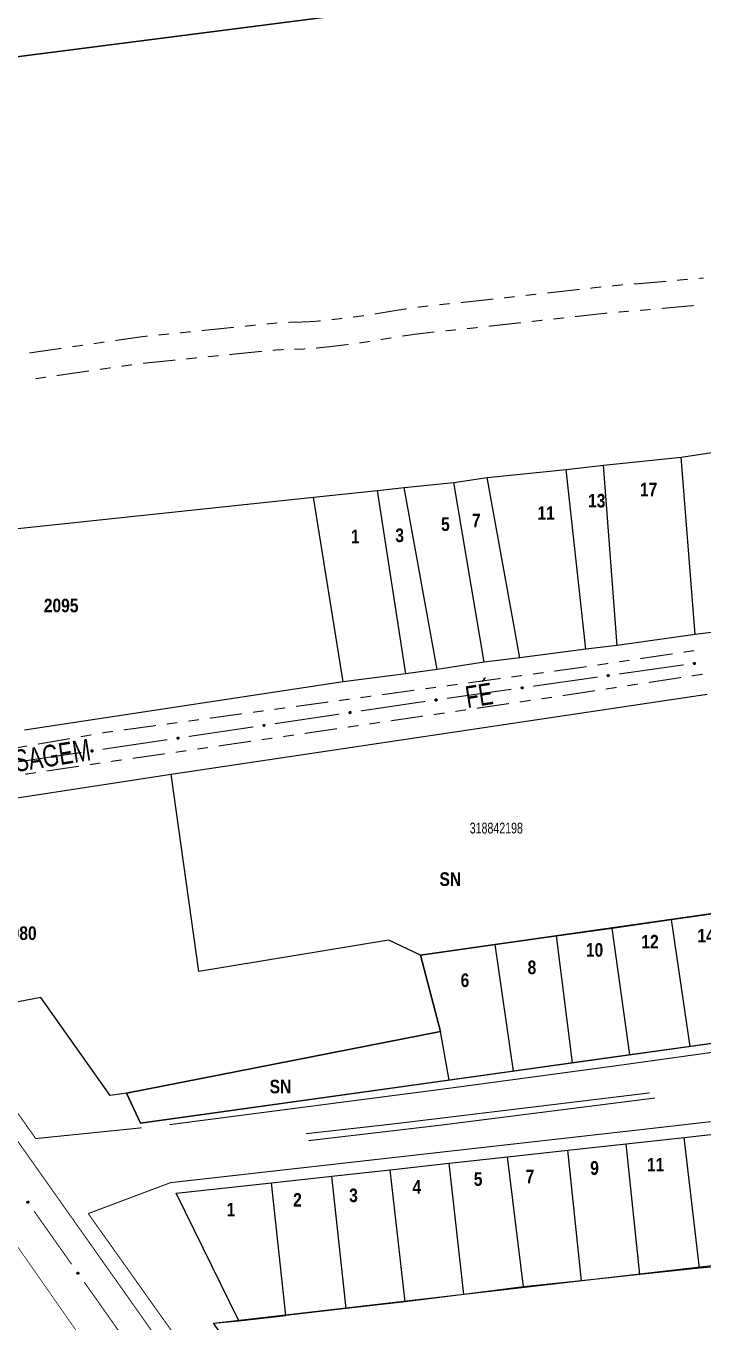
# Model space of a CAD drawing. Extents: x 204834 to 208707, y 4853033 to 4855981.
# Drawn here: x 205025.3 to 205149.9, y 4854662.8 to 4854901.4 of the extents above; entities that cross this region are included whole.
import ezdxf
from ezdxf.enums import TextEntityAlignment as Align

# ---------------------------------------------------------------- set-up
doc = ezdxf.new("R2010")
doc.units = 0
doc.header["$LTSCALE"] = 1.5
doc.header["$MEASUREMENT"] = 0
for name, pattern in [('PHANTOMX2', [5, 2.5, -0.5, 0.5, -0.5, 0.5, -0.5]), ('TRACO_11', [8, 3, -1, 3, -1]), ('TRACO_25', [8, 3, -1, 1, -1, 1, -1])]:
    doc.linetypes.add(name, pattern=pattern)
for name, color, linetype in [('CD-MALHA-LOTES', 40, 'CONTINUOUS'), ('CD_TXT_QUADRA', 7, 'CONTINUOUS'), ('LM-LIM-SETOR-FISCAL', 7, 'CONTINUOUS'), ('RU-QUADRAS', 6, 'CONTINUOUS'), ('SV-EIXO-ROD-ESTR', 7, 'CONTINUOUS'), ('SV-EIXO-RUA-N-PAV', 6, 'CONTINUOUS'), ('SV-FX-DOM-EST', 20, 'CONTINUOUS'), ('SV-ROD-ESTADUAIS', 20, 'CONTINUOUS'), ('SV-RUA-NAO-PAV-S-GUIA-C-GUIA', 7, 'PHANTOMX2'), ('SV-RUA-PAVIM-S-GUIA-C-GUIA', 7, 'CONTINUOUS'), ('SV-TXT-RUA-N-PAV-S-GUIA-C-GUIA', 7, 'CONTINUOUS'), ('Th_NmrPort', 7, 'CONTINUOUS')]:
    doc.layers.add(name, color=color, linetype=linetype)
doc.styles.add('ARIAL', font='ARIAL.TTF')
doc.styles.get("Standard").update_dxf_attribs({"font": 'swisscbo.ttf'})
doc.linetypes.add('Limite', pattern='A,20,-3,[130,ltypeshp.shx,S=6.35,R=0,X=0,Y=0],-3,20', length=46)

msp = doc.modelspace()

# ---------------------------------------------------------------- linework, layer by layer
at = {"layer": 'CD-MALHA-LOTES', "linetype": 'Continuous', "flags": 128}
for points in [[(205380.76, 4854871.18), (205380.06, 4854941.57), (204916.06, 4854881.89)], [(205145.87, 4854822.02), (205151.95, 4854822.93)], [(205124.73, 4854819.75), (205131.55, 4854820.55)], [(205131.55, 4854820.55), (205145.87, 4854822.02)], [(205134.11, 4854787.36), (205131.55, 4854820.55)], [(205148.43, 4854789.4), (205145.87, 4854822.02)], [(205104.04, 4854817.36), (205110.18, 4854818.27)], [(205110.18, 4854818.27), (205124.73, 4854819.75)], [(205116.2, 4854785.08), (205110.18, 4854818.27)], [(205128.31, 4854786.68), (205124.73, 4854819.75)], [(205078.19, 4854814.64), (205090.01, 4854815.89)], [(205090.01, 4854815.89), (205094.89, 4854816.45)], [(205095.18, 4854782.13), (205090.01, 4854815.89)], [(205094.89, 4854816.45), (205104.04, 4854817.36)], [(205100.97, 4854782.93), (205094.89, 4854816.45)], [(205109.61, 4854784.29), (205104.04, 4854817.36)], [(204969.87, 4854803.16), (205078.19, 4854814.64)], [(205083.7, 4854780.65), (205078.19, 4854814.64)], [(205148.43, 4854789.4), (205134.11, 4854787.36)], [(205154.91, 4854790.2), (205148.43, 4854789.4)], [(205128.31, 4854786.68), (205116.2, 4854785.08)], [(205134.11, 4854787.36), (205128.31, 4854786.68)], [(205109.61, 4854784.29), (205100.97, 4854782.93)], [(205116.2, 4854785.08), (205109.61, 4854784.29)], [(205095.18, 4854782.13), (205083.7, 4854780.65)], [(205100.97, 4854782.93), (205095.18, 4854782.13)], [(205083.7, 4854780.65), (205025.05, 4854771.79)], [(205052.03, 4854763.68), (205150.63, 4854778.39)], [(204995.64, 4854755), (205052.03, 4854763.68)], [(205057.13, 4854727.32), (205052.03, 4854763.68)], [(205133.2, 4854735.33), (205144.07, 4854736.92)], [(205144.07, 4854736.92), (205154.53, 4854738.42)], [(205147.52, 4854713.54), (205144.07, 4854736.92)], [(205122.9, 4854733.91), (205133.2, 4854735.33)], [(205136.43, 4854712.01), (205133.2, 4854735.33)], [(205092.1, 4854733.11), (205057.13, 4854727.32)], [(205097.89, 4854730.33), (205092.1, 4854733.11)], [(205097.89, 4854730.33), (205111.67, 4854732.3)], [(205111.67, 4854732.3), (205122.9, 4854733.91)], [(205115.03, 4854709.02), (205111.67, 4854732.3)], [(205125.89, 4854710.54), (205122.9, 4854733.91)], [(205101.59, 4854716.32), (205097.89, 4854730.33)], [(205028.06, 4854722.57), (205018.33, 4854720.72)], [(205040.8, 4854704.51), (205028.06, 4854722.57)], [(205043.81, 4854704.97), (205101.59, 4854716.32)], [(205103.19, 4854707.36), (205101.59, 4854716.32)], [(205158.26, 4854715.06), (205147.52, 4854713.54)], [(205147.52, 4854713.54), (205136.43, 4854712.01)], [(205125.89, 4854710.54), (205115.03, 4854709.02)], [(205136.43, 4854712.01), (205125.89, 4854710.54)], [(205115.03, 4854709.02), (205103.19, 4854707.36)], [(205103.19, 4854707.36), (205046.36, 4854699.41)], [(205043.81, 4854704.97), (205040.8, 4854704.51)], [(205046.36, 4854699.41), (205043.81, 4854704.97)], [(205135.77, 4854695.64), (205146.45, 4854696.81)], [(205146.45, 4854696.81), (205157.28, 4854698)], [(205149.27, 4854672.73), (205146.45, 4854696.81)], [(205113.94, 4854693.24), (205125.04, 4854694.46)], [(205125.04, 4854694.46), (205135.77, 4854695.64)], [(205127.54, 4854670.42), (205125.04, 4854694.46)], [(205138.29, 4854671.54), (205135.77, 4854695.64)], [(205092.31, 4854690.86), (205103.19, 4854692.05)], [(205103.19, 4854692.05), (205113.94, 4854693.24)], [(205105.89, 4854667.91), (205103.19, 4854692.05)], [(205116.87, 4854669.31), (205113.94, 4854693.24)], [(205070.47, 4854688.45), (205081.61, 4854689.68)], [(205081.61, 4854689.68), (205092.31, 4854690.86)], [(205084.25, 4854665.29), (205081.61, 4854689.68)], [(205095.08, 4854666.53), (205092.31, 4854690.86)], [(205052.93, 4854686.53), (205070.47, 4854688.45)], [(205064.46, 4854663.04), (205052.93, 4854686.53)], [(205073.1, 4854664.03), (205070.47, 4854688.45)], [(205149.27, 4854672.73), (205138.29, 4854671.54)], [(205152.79, 4854673.06), (205149.27, 4854672.73)], [(205127.54, 4854670.42), (205116.87, 4854669.31)], [(205138.29, 4854671.54), (205127.54, 4854670.42)], [(205105.89, 4854667.91), (205095.08, 4854666.53)], [(205116.87, 4854669.31), (205105.89, 4854667.91)], [(205084.25, 4854665.29), (205073.1, 4854664.03)], [(205095.08, 4854666.53), (205084.25, 4854665.29)], [(205059.8, 4854662.58), (205064.46, 4854663.04)], [(205064.46, 4854663.04), (205073.1, 4854664.03)]]:
    msp.add_lwpolyline(points, dxfattribs=at)
at = {"layer": 'LM-LIM-SETOR-FISCAL', "linetype": 'Limite', "ltscale": 0.1, "const_width": 0.13, "flags": 128}
msp.add_lwpolyline([(208132.13, 4853213.19), (208114.89, 4853209.76), (208079.6, 4853197.34), (208051.55, 4853180.72), (208025.58, 4853147.48), (208008.96, 4853121.51), (207990.27, 4853095.54), (207977.18, 4853074.27), (207977.18, 4853074.27), (207977.25, 4853074.22), (207977.18, 4853074.27), (207956.1, 4853085.93), (207945.82, 4853090.68), (207936.07, 4853099.64), (207925.79, 4853113.08), (207912.87, 4853122.04), (207901.27, 4853129.42), (207885.99, 4853134.43), (207866.22, 4853130.48), (207857.06, 4853117.3), (207855.74, 4853109.65), (207854.29, 4853104.12), (207849.81, 4853098.58), (207843.48, 4853094.63), (207832.35, 4853091.47), (207826.81, 4853088.04), (207822.46, 4853090.02), (207820.49, 4853094.5), (207817.85, 4853098.72), (207811.26, 4853102.27), (207805.07, 4853103.59), (207799.14, 4853104.38), (207790.7, 4853104.38), (207787.01, 4853100.03), (207786.62, 4853093.31), (207788.2, 4853087.12), (207790.57, 4853079.61), (207790.97, 4853071.24), (207790.84, 4853064.52), (207788.33, 4853057.66), (207782.8, 4853050.28), (207778.71, 4853047.25), (207773.44, 4853045.67), (207762.04, 4853043.3), (207754.13, 4853041.45), (207747.15, 4853035.92), (207736.87, 4853033.41), (207724.88, 4853033.81), (207719.34, 4853036.97), (207718.29, 4853046.46), (207718.15, 4853057.73), (207718.02, 4853064.06), (207716.7, 4853070.78), (207713.41, 4853075.39), (207708.27, 4853076.71), (207703.66, 4853075.26), (207699.7, 4853071.57), (207695.82, 4853066.3), (207691.07, 4853063.26), (207679.08, 4853063.26), (207668.54, 4853066.43), (207663.92, 4853071.17), (207660.23, 4853076.31), (207656.54, 4853081.71), (207653.12, 4853086.99), (207651.8, 4853094.76), (207650.35, 4853101.35), (207645.47, 4853108.07), (207638.75, 4853112.42), (207633.48, 4853114.13), (207625.51, 4853116.05), (207616.55, 4853118.55), (207607.72, 4853121.45), (207599.15, 4853123.03), (207589.26, 4853124.48), (207579.64, 4853122.9), (207567.98, 4853122.5), (207563.63, 4853123.29), (207559.41, 4853125.53), (207549.66, 4853131.07), (207540.31, 4853134.1), (207534.9, 4853135.16), (207526.34, 4853135.42), (207517.37, 4853134.63), (207509.86, 4853132.26), (207501.03, 4853132.12), (207496.16, 4853134.1), (207489.44, 4853138.19), (207485.09, 4853140.95), (207483.24, 4853145.3), (207433.38, 4853135.75), (207434.67, 4853127.72), (207426.82, 4853124.81), (207415.73, 4853122.98), (207396.77, 4853120.95), (207392.49, 4853119.11), (207387.47, 4853118.39), (207381.3, 4853117.24), (207376.56, 4853116.38), (207369.1, 4853115.23), (207357.97, 4853112.75), (207344.5, 4853111.15), (207333.42, 4853111.36), (207328.77, 4853111.37), (207320.7, 4853109.57), (207319.42, 4853105.86), (207317.92, 4853104.36), (207313.42, 4853103), (207306.84, 4853102), (207303.18, 4853099.75), (207300.74, 4853099.94), (207297.24, 4853101.27), (207294.36, 4853102.41), (207290.13, 4853102.41), (207285.91, 4853101.58), (207283.75, 4853100.66), (207281.89, 4853098.7), (207278.14, 4853097.67), (207267.11, 4853095.09), (207250.59, 4853091.4), (207242.24, 4853089.87), (207232.02, 4853089.01), (207225.74, 4853087.76), (207218.42, 4853086.81), (207208.78, 4853084.88), (207201.06, 4853083.36), (207192.55, 4853081.52), (207188.75, 4853080.47), (207183.81, 4853079.34), (207181.54, 4853078.81), (207178.97, 4853078.21), (207175.42, 4853077.24), (207161.51, 4853073.61), (207134.62, 4853067.5), (207121.18, 4853063.43), (207109.77, 4853060.98), (207083.02, 4853055.24), (207071.92, 4853053.66), (207063.04, 4853052.2), (207057.57, 4853051.22), (207048.59, 4853049.32), (207041.5, 4853047.9), (207028.02, 4853045.07), (207018.95, 4853043.22), (207009.04, 4853041.02), (207007.25, 4853052.87), (207006.42, 4853057.28), (207004.98, 4853065.92), (207003.06, 4853076.97), (207001.71, 4853082.51), (207000.15, 4853089.03), (206998.25, 4853095.75), (206995.98, 4853101.99), (206993.74, 4853107.81), (206987.39, 4853105.57), (206977.81, 4853100.47), (206967.6, 4853097.61), (206962.59, 4853093.58), (206958.92, 4853089.46), (206955.6, 4853082.5), (206950.01, 4853078.17), (206943.28, 4853074.5), (206936.66, 4853071.45), (206932.61, 4853069.6), (206929.01, 4853068.36), (206924.61, 4853067.87), (206920.58, 4853068.19), (206915.12, 4853068.72), (206902.95, 4853070.8), (206891.38, 4853067.85), (206880.4, 4853065.73), (206872.64, 4853064.04), (206858.24, 4853060.22), (206847.8, 4853057.54), (206840.17, 4853055.43), (206828.46, 4853052.32), (206822.53, 4853050.63), (206811.52, 4853047.66), (206803.01, 4853045.24), (206783.97, 4853039.27), (206779.35, 4853035.22), (206768.83, 4853039.64), (206726.11, 4853063.48), (206713.2, 4853068.45), (206676.44, 4853090.31), (206672.42, 4853095.9), (206668.43, 4853097.71), (206665.78, 4853098.35), (206614.27, 4853094.76), (206560.2, 4853092.06), (206527.07, 4853088.1), (206526.63, 4853090.28), (206436.89, 4853085.62), (206403.59, 4853083.9), (206378.69, 4853082.54), (206306.59, 4853077.18), (206281.43, 4853073.09), (206250.76, 4853068.13), (206249.32, 4853067.81), (206241.73, 4853106.06), (206174.74, 4853099.25), (206115.25, 4853096.39), (206097.24, 4853093.29), (206088.22, 4853093.5), (206047.56, 4853092.24), (205987.11, 4853086.63), (205973.22, 4853086.23), (205954.27, 4853084.91), (205875.14, 4853081.42), (205864.61, 4853080.53), (205796.33, 4853076.78), (205791.35, 4853076.88), (205760.46, 4853075.4), (205708.12, 4853073.2), (205697.96, 4853072.98), (205694.02, 4853072.84), (205648.48, 4853073.83), (205657.67, 4853139.89), (205663.09, 4853176.52), (205673.5, 4853240.08), (205679.81, 4853273), (205682.39, 4853291.1), (205686.45, 4853319.25), (205690.23, 4853344.16), (205693.06, 4853366.18), (205695.8, 4853385.06), (205698.77, 4853405.47), (205701.84, 4853427.15), (205703.38, 4853440.04), (205705.6, 4853461.25), (205707.13, 4853485.05), (205708.09, 4853504.93), (205707.25, 4853529.87), (205706.63, 4853547.82), (205704.33, 4853573.07), (205701.82, 4853593.22), (205697.65, 4853618.26), (205692.43, 4853645.81), (205685.96, 4853670.23), (205679.7, 4853691.73), (205670, 4853719.35), (205658.78, 4853745.51), (205610.54, 4853829.65), (205562.78, 4853902.04), (205476.94, 4854024.43), (205418.69, 4854109.18), (205356.81, 4854200.14), (205285.27, 4854304.56), (205232.63, 4854379.82), (205148.32, 4854500.33), (205059.6, 4854625.34), (204995.99, 4854716.47), (204934.98, 4854801.22), (204887.55, 4854871.19), (204871.08, 4854893.76), (204835.64, 4854946.28), (204834.25, 4854948.2), (204845.64, 4854959.83), (204876.75, 4854964.71), (204914.35, 4854970.84), (204996.87, 4854983.31), (205090.66, 4854997.71), (205105.98, 4854999.94), (205187.94, 4855012.05), (205245.94, 4855021.11), (205272.68, 4855025.85), (205289.82, 4855028.52), (205353.63, 4855038.1), (205379.87, 4855044.32), (205380.17, 4855053.59), (205399.55, 4855054.95), (205426.54, 4855056.03), (205437.99, 4855056.62), (205499.63, 4855060.67), (205539.31, 4855063.19), (205567.09, 4855064.98), (205582.41, 4855066.09), (205635.91, 4855070), (205692.95, 4855073.42), (205739.37, 4855076.32), (205755.85, 4855076.88), (205779.09, 4855078.91), (205796.39, 4855080.33), (205832.27, 4855082.2), (205855.36, 4855083.58), (205884.96, 4855084.97), (205904.85, 4855085.43), (205945.85, 4855088.06), (205975.45, 4855089.94), (205990.04, 4855090.61), (206010.45, 4855091.62), (206021.42, 4855091.93), (206022.38, 4855094.63), (206023.19, 4855099.07), (206023.73, 4855105.32), (206023.73, 4855114.57), (206023.61, 4855122.77), (206023.73, 4855128.91), (206023.31, 4855148.74), (206059.09, 4855155.08), (206090.43, 4855139.24), (206138.56, 4855111.07), (206178.75, 4855088.19), (206206.79, 4855072.52), (206222.46, 4855062.86), (206230.38, 4855057.64), (206237.19, 4855052.51), (206245.02, 4855046.96), (206277.61, 4855028.92), (206315.11, 4855009.06), (206322.43, 4855004.94), (206334.61, 4854998.15), (206344.05, 4854991.94), (206370.01, 4854978.16), (206377.13, 4854974.52), (206383.62, 4854970.88), (206391.86, 4854965.97), (206400.96, 4854960.99), (206409.67, 4854956.24), (206418.06, 4854951.81), (206428.03, 4854946.58), (206436.74, 4854941.99), (206446.39, 4854936.45), (206454.94, 4854931.86), (206463.33, 4854927.27), (206473.94, 4854921.41), (206483.44, 4854916.66), (206493.49, 4854911.28), (206502.2, 4854906.53), (206509.16, 4854902.73), (206517.55, 4854899.17), (206528.48, 4854896), (206549.69, 4854889.67), (206564.41, 4854883.97), (206567.2, 4854879.08), (206570.83, 4854883.26), (206576.05, 4854891.17), (206582.86, 4854902.57), (206588.24, 4854910.17), (206594.1, 4854919.67), (206601.38, 4854929.09), (206611.99, 4854937.95), (206625.76, 4854949.98), (206640.32, 4854965.18), (206646.34, 4854973.73), (206650.93, 4854980.7), (206656.31, 4854989.4), (206659.8, 4854993.84), (206666.37, 4855000.56), (206674.91, 4855008.32), (206682.51, 4855016.24), (206687.1, 4855021.3), (206689.8, 4855026.21), (206695.97, 4855035.87), (206702.46, 4855046.95), (206709.74, 4855060.01), (206715.44, 4855068.88), (206721.77, 4855075.21), (206727.79, 4855082.65), (206732.22, 4855088.66), (206736.5, 4855097.05), (206739.58, 4855106.79), (206740.85, 4855116.29), (206741.17, 4855125.63), (206741.64, 4855134.02), (206741.17, 4855142.09), (206742.12, 4855150.72), (206742.75, 4855160.06), (206742.43, 4855173.36), (206743.07, 4855183.81), (206745.76, 4855192.36), (206748.45, 4855197.74), (206758.11, 4855205.5), (206768.24, 4855208.82), (206775.2, 4855210.56), (206778.84, 4855212.3), (206783.44, 4855216.26), (206786.6, 4855221.64), (206789.29, 4855225.29), (206792.14, 4855229.4), (206795.63, 4855232.73), (206801.01, 4855234.47), (206808.45, 4855236.21), (206816.52, 4855237.63), (206822.22, 4855240.17), (206827.6, 4855242.54), (206831.4, 4855244.28), (206836.63, 4855244.44), (206839.95, 4855243.97), (206842.19, 4855243.65), (206845.62, 4855240.46), (206849.62, 4855235.99), (206854.58, 4855232.12), (206859.64, 4855229.78), (206864.76, 4855227.39), (206870.2, 4855225.04), (206874.73, 4855222.3), (206878.92, 4855219.29), (206882.98, 4855215.83), (206887.98, 4855212.7), (206893.95, 4855209.85), (206900.29, 4855207.85), (206907.15, 4855206.19), (206913.73, 4855205.04), (206920.81, 4855203.6), (206927.56, 4855201.94), (206933.6, 4855200.48), (206939.89, 4855199.17), (206945.67, 4855197.5), (206951.88, 4855196.77), (206955.65, 4855197.17), (206957.31, 4855197.34), (206961.86, 4855199.66), (206966.53, 4855198.43), (206972.05, 4855197.76), (206977.41, 4855196.39), (206983.23, 4855195.87), (206988.52, 4855195.58), (206994.38, 4855194.99), (206999.44, 4855194.4), (207005.61, 4855193.62), (207012.36, 4855193.6), (207017.57, 4855195.37), (207023.03, 4855199.41), (207027.73, 4855202.05), (207032.27, 4855204.91), (207036.83, 4855207.98), (207041.71, 4855210.66), (207047.65, 4855212.46), (207053.63, 4855214.05), (207060.03, 4855216.42), (207065.62, 4855219.18), (207071.3, 4855222.28), (207076, 4855226.44), (207079.82, 4855231.03), (207081.1, 4855236.76), (207082.6, 4855241.31), (207088.02, 4855243.94), (207090.58, 4855249.59), (207089.81, 4855256.18), (207088.3, 4855261.39), (207091.68, 4855264.78), (207096.44, 4855266.15), (207101.11, 4855269.63), (207105.02, 4855274.18), (207109.74, 4855275.56), (207115.56, 4855275.11), (207120.83, 4855274.22), (207125.84, 4855273.37), (207131.74, 4855271.63), (207137.13, 4855270.1), (207140.28, 4855270.08), (207149.52, 4855272.92), (207159.75, 4855279.15), (207168.21, 4855287.16), (207178.44, 4855293.84), (207190.46, 4855299.18), (207198.91, 4855306.29), (207210.48, 4855312.52), (207226.05, 4855320.31), (207238.96, 4855331.88), (207248.75, 4855350.57), (207250.97, 4855379.94), (207256.76, 4855404.86), (207263.43, 4855423.99), (207271.89, 4855446.69), (207282.57, 4855472.94), (207294.81, 4855494.97), (207326.84, 4855524.34), (207365.56, 4855558.16), (207387.07, 4855586.87), (207407.16, 4855615.16), (207422.96, 4855638.92), (207434.53, 4855666.07), (207438.09, 4855689.65), (207436.31, 4855734.15), (207437.65, 4855776.65), (207435.87, 4855804.68), (207437.2, 4855838.5), (207442.99, 4855862.09), (207450.11, 4855888.79), (207460.34, 4855908.81), (207484.89, 4855935.84), (207514.89, 4855951.47), (207555.87, 4855955.7), (207618.39, 4855944.29), (207657.68, 4855935.84), (207679.23, 4855930.77), (207701.08, 4855927.5), (207727.34, 4855933.29), (207757.59, 4855943.08), (207797.2, 4855948.42), (207840.36, 4855943.52), (207880.86, 4855931.06), (207908.47, 4855922.08), (207928.08, 4855916.75), (207978.98, 4855907.33), (207988.92, 4855905.77), (208022.36, 4855902.14), (208058.85, 4855901.25), (208090, 4855903.03), (208114.96, 4855908.68), (208130.68, 4855913.81), (208161.85, 4855928.41), (208188.89, 4855948.62), (208218.29, 4855981.06), (208246.45, 4855971.34), (208278.32, 4855947.49), (208315.9, 4855902.87), (208367.57, 4855812.45), (208407.49, 4855740.82), (208443.9, 4855682.11), (208501.44, 4855564.09), (208520.23, 4855513.59), (208554.28, 4855420.83), (208582.46, 4855346.85), (208608.3, 4855254.08), (208634.13, 4855164.83), (208662.31, 4855069.71), (208689.32, 4854981.64), (208696.37, 4854928.8), (208702.51, 4854871.1), (208702.64, 4854844.17), (208698.6, 4854815.34), (208685.17, 4854772.09), (208669.12, 4854736.78), (208666.53, 4854731.08), (208618.81, 4854675.16), (208569.26, 4854639.06), (208558.41, 4854631.16), (208530.44, 4854622.7), (208494.29, 4854611.78), (208442.09, 4854593.13), (208386.91, 4854561.82), (208367.53, 4854543.92), (208320.55, 4854507.76), (208301.91, 4854481.66), (208287, 4854448.85), (208272.08, 4854390.69), (208264.63, 4854342.97), (208264.41, 4854341.07), (208259.41, 4854296.74), (208259.41, 4854241.19), (208259.41, 4854191.98), (208256.43, 4854122.63), (208248.97, 4854065.96), (208232.56, 4854015.63), (208216.16, 4853966.42), (208198.26, 4853911.24), (208184.84, 4853872.46), (208177.39, 4853828.47), (208173.66, 4853792.31), (208166.95, 4853749.8), (208162.4, 4853719.3), (208164.42, 4853685.56), (208172.06, 4853630.34), (208197.55, 4853545.38), (208223.89, 4853510.55), (208245.13, 4853460.42), (208259.57, 4853406.68), (208260.42, 4853403.5), (208260.52, 4853398.64), (208261.27, 4853362.72), (208252.77, 4853293.05), (208222.19, 4853252.27), (208166.97, 4853226.79)], close=True, dxfattribs=at)
at = {"layer": 'RU-QUADRAS', "linetype": 'Continuous'}
for points in [[(204916.06, 4854881.89), (205380.06, 4854941.57)], [(205154.91, 4854790.2), (205148.43, 4854789.4), (205134.11, 4854787.36), (205128.31, 4854786.68), (205116.2, 4854785.08), (205109.61, 4854784.29), (205100.97, 4854782.93), (205095.18, 4854782.13), (205083.7, 4854780.65), (205025.05, 4854771.79)], [(204995.64, 4854755), (205052.03, 4854763.68), (205150.63, 4854778.39)], [(205154.53, 4854738.42), (205144.07, 4854736.92), (205133.2, 4854735.33), (205122.9, 4854733.91), (205111.67, 4854732.3), (205097.89, 4854730.33), (205101.59, 4854716.32), (205043.81, 4854704.97), (205040.8, 4854704.51), (205028.06, 4854722.57), (205018.33, 4854720.72)], [(205152.79, 4854673.06), (205149.27, 4854672.73), (205138.29, 4854671.54), (205127.54, 4854670.42), (205116.87, 4854669.31), (205105.89, 4854667.91), (205095.08, 4854666.53), (205084.25, 4854665.29), (205073.1, 4854664.03), (205064.46, 4854663.04), (205052.93, 4854686.53), (205052.93, 4854686.53), (205070.47, 4854688.45), (205081.61, 4854689.68), (205092.31, 4854690.86), (205103.19, 4854692.05), (205113.94, 4854693.24), (205125.04, 4854694.46), (205135.77, 4854695.64), (205146.45, 4854696.81), (205157.28, 4854698)]]:
    msp.add_lwpolyline(points, dxfattribs=at)
msp.add_lwpolyline([(205346.53, 4854246.15), (205280.22, 4854363.61, 0.007344), (205177.7, 4854509.57), (205175.67, 4854533.79), (205408.99, 4854550.53), (205400.61, 4854652.83), (205094.55, 4854628.75), (205081.29, 4854649.58), (205069.84, 4854648.26), (205059.8, 4854662.58), (205322.79, 4854693.02), (205386.4, 4854699.58), (205386.47, 4854696.6), (205391.55, 4854697.28), (205391.22, 4854776.14), (205796.08, 4854803.23), (206032.08, 4854817.08)], format="xyb", dxfattribs=at)
msp.add_lwpolyline([(205097.89, 4854730.33), (205101.59, 4854716.32), (205043.81, 4854704.97), (205046.36, 4854699.41), (205385, 4854746.77), (205383.85, 4854770.74), (205306.18, 4854760.03), (205297.87, 4854799.81), (205270.6, 4854795.87), (205277.89, 4854756.02), (205097.89, 4854730.33)], close=True, dxfattribs=at)
at = {"layer": 'SV-EIXO-ROD-ESTR'}
for points in [[(205025.63, 4854684.69), (205025.58, 4854684.7), (205025.54, 4854684.72), (205025.51, 4854684.74), (205025.49, 4854684.77), (205025.47, 4854684.8), (205025.46, 4854684.83), (205025.46, 4854684.87), (205025.46, 4854684.92), (205025.48, 4854684.96), (205025.5, 4854684.99), (205025.53, 4854685.02), (205025.56, 4854685.03), (205025.6, 4854685.04), (205025.64, 4854685.05), (205025.69, 4854685.04), (205025.73, 4854685.02), (205025.76, 4854685), (205025.78, 4854684.97), (205025.8, 4854684.94), (205025.81, 4854684.91), (205025.81, 4854684.86), (205025.8, 4854684.82), (205025.79, 4854684.78), (205025.76, 4854684.75), (205025.74, 4854684.73), (205025.71, 4854684.71), (205025.67, 4854684.7), (205025.63, 4854684.69)], [(205034.86, 4854671.62), (205034.81, 4854671.63), (205034.77, 4854671.65), (205034.74, 4854671.67), (205034.72, 4854671.7), (205034.7, 4854671.73), (205034.69, 4854671.76), (205034.69, 4854671.81), (205034.69, 4854671.85), (205034.71, 4854671.89), (205034.73, 4854671.92), (205034.76, 4854671.95), (205034.79, 4854671.96), (205034.83, 4854671.97), (205034.87, 4854671.98), (205034.92, 4854671.97), (205034.96, 4854671.95), (205034.99, 4854671.93), (205035.01, 4854671.9), (205035.03, 4854671.87), (205035.04, 4854671.84), (205035.04, 4854671.8), (205035.03, 4854671.75), (205035.02, 4854671.71), (205034.99, 4854671.68), (205034.97, 4854671.66), (205034.94, 4854671.64), (205034.9, 4854671.63), (205034.86, 4854671.62)]]:
    msp.add_lwpolyline(points, close=True, dxfattribs=at)
for points in [[(205025.67, 4854684.7), (205025.46, 4854684.92)], [(205025.65, 4854684.7), (205025.46, 4854684.9)], [(205025.63, 4854684.69), (205025.46, 4854684.87)], [(205025.6, 4854684.7), (205025.46, 4854684.85)], [(205025.58, 4854684.7), (205025.46, 4854684.83)], [(205025.56, 4854684.71), (205025.47, 4854684.81)], [(205025.54, 4854684.72), (205025.47, 4854684.8)], [(205025.71, 4854684.71), (205025.48, 4854684.96)], [(205025.69, 4854684.71), (205025.48, 4854684.94)], [(205025.74, 4854684.73), (205025.5, 4854684.99)], [(205025.72, 4854684.72), (205025.5, 4854684.97)], [(205025.75, 4854684.74), (205025.52, 4854685)], [(205025.76, 4854684.75), (205025.53, 4854685.02)], [(205025.77, 4854684.77), (205025.55, 4854685.02)], [(205025.79, 4854684.78), (205025.56, 4854685.03)], [(205025.79, 4854684.8), (205025.58, 4854685.04)], [(205025.8, 4854684.82), (205025.6, 4854685.04)], [(205025.8, 4854684.84), (205025.62, 4854685.04)], [(205025.81, 4854684.86), (205025.64, 4854685.05)], [(205025.8, 4854684.89), (205025.67, 4854685.04)], [(205025.81, 4854684.91), (205025.69, 4854685.04)], [(205025.8, 4854684.93), (205025.71, 4854685.03)], [(205025.8, 4854684.94), (205025.73, 4854685.02)], [(205034.94, 4854671.64), (205034.71, 4854671.89)], [(205034.97, 4854671.66), (205034.73, 4854671.92)], [(205034.95, 4854671.65), (205034.73, 4854671.9)], [(205034.98, 4854671.67), (205034.75, 4854671.94)], [(205034.99, 4854671.68), (205034.76, 4854671.95)], [(205035, 4854671.7), (205034.78, 4854671.95)], [(205035.02, 4854671.71), (205034.79, 4854671.96)], [(205035.02, 4854671.73), (205034.81, 4854671.97)], [(205035.03, 4854671.75), (205034.83, 4854671.97)], [(205035.03, 4854671.77), (205034.85, 4854671.97)], [(205035.04, 4854671.8), (205034.87, 4854671.98)], [(205035.03, 4854671.82), (205034.9, 4854671.97)], [(205035.04, 4854671.84), (205034.92, 4854671.97)], [(205035.03, 4854671.86), (205034.94, 4854671.96)], [(205035.03, 4854671.87), (205034.96, 4854671.95)], [(205034.9, 4854671.63), (205034.69, 4854671.85)], [(205034.88, 4854671.63), (205034.69, 4854671.83)], [(205034.86, 4854671.62), (205034.69, 4854671.81)], [(205034.83, 4854671.63), (205034.69, 4854671.78)], [(205034.81, 4854671.63), (205034.69, 4854671.76)], [(205034.79, 4854671.64), (205034.7, 4854671.74)], [(205034.77, 4854671.65), (205034.7, 4854671.73)], [(205034.92, 4854671.64), (205034.71, 4854671.87)]]:
    msp.add_lwpolyline(points, dxfattribs=at)
at = {"layer": 'SV-EIXO-ROD-ESTR', "const_width": 0.18}
for points in [[(205033.71, 4854673.44), (205026.79, 4854683.24)], [(205042.94, 4854660.37), (205036.02, 4854670.17)]]:
    msp.add_lwpolyline(points, dxfattribs=at)
at = {"layer": 'SV-EIXO-RUA-N-PAV'}
for points in [[(205148.14, 4854784.15), (205148.17, 4854784.19), (205148.2, 4854784.22), (205148.24, 4854784.24), (205148.27, 4854784.24), (205148.31, 4854784.25), (205148.34, 4854784.24), (205148.38, 4854784.22), (205148.42, 4854784.2), (205148.45, 4854784.16), (205148.46, 4854784.13), (205148.47, 4854784.09), (205148.47, 4854784.06), (205148.47, 4854784.02), (205148.45, 4854783.98), (205148.42, 4854783.94), (205148.39, 4854783.92), (205148.36, 4854783.9), (205148.32, 4854783.89), (205148.28, 4854783.89), (205148.25, 4854783.9), (205148.21, 4854783.91), (205148.17, 4854783.94), (205148.14, 4854783.98), (205148.13, 4854784.01), (205148.12, 4854784.04), (205148.12, 4854784.08), (205148.12, 4854784.12), (205148.14, 4854784.15)], [(205132.3, 4854781.91), (205132.33, 4854781.95), (205132.36, 4854781.98), (205132.4, 4854782), (205132.43, 4854782), (205132.46, 4854782), (205132.5, 4854782), (205132.54, 4854781.98), (205132.58, 4854781.96), (205132.61, 4854781.92), (205132.62, 4854781.89), (205132.63, 4854781.85), (205132.63, 4854781.82), (205132.62, 4854781.78), (205132.61, 4854781.74), (205132.58, 4854781.7), (205132.55, 4854781.68), (205132.51, 4854781.66), (205132.48, 4854781.65), (205132.44, 4854781.65), (205132.41, 4854781.66), (205132.37, 4854781.67), (205132.33, 4854781.7), (205132.3, 4854781.74), (205132.29, 4854781.77), (205132.28, 4854781.8), (205132.28, 4854781.84), (205132.28, 4854781.87), (205132.3, 4854781.91)], [(205116.46, 4854779.67), (205116.49, 4854779.71), (205116.52, 4854779.74), (205116.55, 4854779.76), (205116.59, 4854779.76), (205116.62, 4854779.76), (205116.66, 4854779.76), (205116.7, 4854779.74), (205116.74, 4854779.71), (205116.76, 4854779.68), (205116.78, 4854779.65), (205116.79, 4854779.61), (205116.79, 4854779.58), (205116.78, 4854779.54), (205116.77, 4854779.5), (205116.74, 4854779.46), (205116.7, 4854779.43), (205116.67, 4854779.42), (205116.64, 4854779.41), (205116.6, 4854779.41), (205116.56, 4854779.42), (205116.53, 4854779.43), (205116.49, 4854779.46), (205116.46, 4854779.49), (205116.45, 4854779.53), (205116.44, 4854779.56), (205116.44, 4854779.6), (205116.44, 4854779.63), (205116.46, 4854779.67)], [(205100.62, 4854777.43), (205100.64, 4854777.47), (205100.68, 4854777.5), (205100.71, 4854777.52), (205100.74, 4854777.52), (205100.78, 4854777.52), (205100.82, 4854777.52), (205100.85, 4854777.5), (205100.89, 4854777.47), (205100.92, 4854777.44), (205100.94, 4854777.41), (205100.95, 4854777.37), (205100.95, 4854777.34), (205100.94, 4854777.3), (205100.92, 4854777.26), (205100.89, 4854777.22), (205100.86, 4854777.19), (205100.83, 4854777.18), (205100.79, 4854777.17), (205100.76, 4854777.17), (205100.72, 4854777.18), (205100.68, 4854777.19), (205100.65, 4854777.22), (205100.62, 4854777.25), (205100.6, 4854777.29), (205100.6, 4854777.32), (205100.59, 4854777.36), (205100.6, 4854777.39), (205100.62, 4854777.43)], [(205084.78, 4854775.1), (205084.81, 4854775.14), (205084.85, 4854775.17), (205084.88, 4854775.19), (205084.91, 4854775.19), (205084.95, 4854775.2), (205084.98, 4854775.19), (205085.02, 4854775.18), (205085.06, 4854775.15), (205085.09, 4854775.11), (205085.11, 4854775.08), (205085.12, 4854775.05), (205085.12, 4854775.01), (205085.11, 4854774.97), (205085.1, 4854774.94), (205085.07, 4854774.9), (205085.03, 4854774.87), (205085, 4854774.85), (205084.97, 4854774.85), (205084.93, 4854774.84), (205084.89, 4854774.85), (205084.85, 4854774.86), (205084.82, 4854774.89), (205084.79, 4854774.93), (205084.77, 4854774.96), (205084.77, 4854774.99), (205084.76, 4854775.03), (205084.77, 4854775.07), (205084.78, 4854775.1)], [(205068.96, 4854772.75), (205068.99, 4854772.79), (205069.02, 4854772.82), (205069.05, 4854772.84), (205069.09, 4854772.84), (205069.12, 4854772.84), (205069.16, 4854772.84), (205069.2, 4854772.82), (205069.24, 4854772.8), (205069.26, 4854772.76), (205069.28, 4854772.73), (205069.29, 4854772.69), (205069.29, 4854772.66), (205069.28, 4854772.62), (205069.27, 4854772.58), (205069.24, 4854772.54), (205069.21, 4854772.52), (205069.17, 4854772.5), (205069.14, 4854772.49), (205069.1, 4854772.49), (205069.07, 4854772.5), (205069.03, 4854772.51), (205068.99, 4854772.54), (205068.96, 4854772.57), (205068.95, 4854772.61), (205068.94, 4854772.64), (205068.94, 4854772.68), (205068.94, 4854772.71), (205068.96, 4854772.75)], [(205053.13, 4854770.4), (205053.16, 4854770.44), (205053.19, 4854770.47), (205053.23, 4854770.48), (205053.26, 4854770.49), (205053.3, 4854770.49), (205053.33, 4854770.49), (205053.37, 4854770.47), (205053.41, 4854770.44), (205053.44, 4854770.41), (205053.46, 4854770.38), (205053.46, 4854770.34), (205053.47, 4854770.31), (205053.46, 4854770.27), (205053.44, 4854770.23), (205053.41, 4854770.19), (205053.38, 4854770.16), (205053.35, 4854770.15), (205053.31, 4854770.14), (205053.28, 4854770.14), (205053.24, 4854770.14), (205053.2, 4854770.16), (205053.16, 4854770.19), (205053.14, 4854770.22), (205053.12, 4854770.25), (205053.11, 4854770.29), (205053.11, 4854770.32), (205053.12, 4854770.36), (205053.13, 4854770.4)], [(205037.31, 4854768.05), (205037.34, 4854768.09), (205037.37, 4854768.12), (205037.4, 4854768.13), (205037.44, 4854768.14), (205037.47, 4854768.14), (205037.51, 4854768.13), (205037.55, 4854768.12), (205037.59, 4854768.09), (205037.61, 4854768.06), (205037.63, 4854768.02), (205037.64, 4854767.99), (205037.64, 4854767.95), (205037.63, 4854767.92), (205037.62, 4854767.88), (205037.59, 4854767.84), (205037.56, 4854767.81), (205037.52, 4854767.8), (205037.49, 4854767.79), (205037.45, 4854767.79), (205037.42, 4854767.79), (205037.38, 4854767.81), (205037.34, 4854767.84), (205037.31, 4854767.87), (205037.3, 4854767.9), (205037.29, 4854767.94), (205037.29, 4854767.97), (205037.29, 4854768.01), (205037.31, 4854768.05)]]:
    msp.add_lwpolyline(points, close=True, dxfattribs=at)
for points in [[(205148.12, 4854784.12), (205148.42, 4854784.2)], [(205148.12, 4854784.08), (205148.45, 4854784.16)], [(205148.12, 4854784.04), (205148.46, 4854784.13)], [(205148.13, 4854784.13), (205148.4, 4854784.21)], [(205148.13, 4854784.1), (205148.43, 4854784.18)], [(205148.13, 4854784.06), (205148.45, 4854784.14)], [(205148.13, 4854784.03), (205148.47, 4854784.11)], [(205148.13, 4854784.01), (205148.47, 4854784.09)], [(205148.14, 4854784.15), (205148.38, 4854784.22)], [(205148.14, 4854783.99), (205148.47, 4854784.07)], [(205148.14, 4854783.98), (205148.47, 4854784.06)], [(205148.16, 4854784.18), (205148.36, 4854784.23)], [(205148.16, 4854783.96), (205148.47, 4854784.04)], [(205148.17, 4854784.19), (205148.34, 4854784.24)], [(205148.17, 4854783.94), (205148.47, 4854784.02)], [(205148.19, 4854784.21), (205148.32, 4854784.24)], [(205148.2, 4854784.22), (205148.31, 4854784.25)], [(205132.28, 4854781.87), (205132.58, 4854781.96)], [(205132.28, 4854781.86), (205132.59, 4854781.94)], [(205132.28, 4854781.84), (205132.61, 4854781.92)], [(205132.28, 4854781.82), (205132.61, 4854781.9)], [(205132.28, 4854781.8), (205132.62, 4854781.89)], [(205132.29, 4854781.89), (205132.56, 4854781.97)], [(205132.29, 4854781.79), (205132.63, 4854781.87)], [(205132.29, 4854781.77), (205132.63, 4854781.85)], [(205132.3, 4854781.91), (205132.54, 4854781.98)], [(205132.3, 4854781.75), (205132.63, 4854781.83)], [(205132.3, 4854781.74), (205132.63, 4854781.82)], [(205132.32, 4854781.93), (205132.51, 4854781.99)], [(205132.32, 4854781.72), (205132.62, 4854781.8)], [(205132.33, 4854781.95), (205132.5, 4854782)], [(205132.33, 4854781.7), (205132.62, 4854781.78)], [(205132.35, 4854781.97), (205132.47, 4854782)], [(205132.35, 4854781.69), (205132.61, 4854781.76)], [(205132.36, 4854781.98), (205132.46, 4854782)], [(205132.37, 4854781.67), (205132.61, 4854781.74)], [(205132.39, 4854781.67), (205132.59, 4854781.72)], [(205132.41, 4854781.66), (205132.58, 4854781.7)], [(205132.43, 4854781.66), (205132.56, 4854781.69)], [(205132.44, 4854781.65), (205132.55, 4854781.68)], [(205148.19, 4854783.93), (205148.46, 4854784)], [(205148.21, 4854783.91), (205148.45, 4854783.98)], [(205148.24, 4854783.91), (205148.43, 4854783.96)], [(205148.25, 4854783.9), (205148.42, 4854783.94)], [(205148.27, 4854783.9), (205148.4, 4854783.93)], [(205148.28, 4854783.89), (205148.39, 4854783.92)], [(205116.44, 4854779.63), (205116.74, 4854779.71)], [(205116.44, 4854779.62), (205116.75, 4854779.7)], [(205116.44, 4854779.6), (205116.76, 4854779.68)], [(205116.44, 4854779.58), (205116.77, 4854779.66)], [(205116.44, 4854779.56), (205116.78, 4854779.65)], [(205116.44, 4854779.55), (205116.78, 4854779.63)], [(205116.45, 4854779.65), (205116.71, 4854779.73)], [(205116.45, 4854779.53), (205116.79, 4854779.61)], [(205116.46, 4854779.67), (205116.7, 4854779.74)], [(205116.46, 4854779.51), (205116.79, 4854779.59)], [(205116.46, 4854779.49), (205116.79, 4854779.58)], [(205116.47, 4854779.69), (205116.67, 4854779.75)], [(205116.48, 4854779.48), (205116.78, 4854779.56)], [(205116.49, 4854779.71), (205116.66, 4854779.76)], [(205116.49, 4854779.46), (205116.78, 4854779.54)], [(205116.51, 4854779.73), (205116.63, 4854779.76)], [(205116.51, 4854779.45), (205116.77, 4854779.52)], [(205116.52, 4854779.74), (205116.62, 4854779.76)], [(205116.53, 4854779.43), (205116.77, 4854779.5)], [(205116.55, 4854779.43), (205116.74, 4854779.48)], [(205116.56, 4854779.42), (205116.74, 4854779.46)], [(205116.59, 4854779.42), (205116.71, 4854779.45)], [(205116.6, 4854779.41), (205116.7, 4854779.43)], [(205100.59, 4854777.36), (205100.92, 4854777.44)], [(205100.6, 4854777.39), (205100.89, 4854777.47)], [(205100.6, 4854777.38), (205100.9, 4854777.46)], [(205100.6, 4854777.34), (205100.92, 4854777.42)], [(205100.6, 4854777.32), (205100.94, 4854777.41)], [(205100.6, 4854777.3), (205100.94, 4854777.39)], [(205100.6, 4854777.29), (205100.95, 4854777.37)], [(205100.61, 4854777.41), (205100.87, 4854777.49)], [(205100.61, 4854777.27), (205100.94, 4854777.35)], [(205100.62, 4854777.43), (205100.85, 4854777.5)], [(205100.62, 4854777.25), (205100.95, 4854777.34)], [(205100.63, 4854777.45), (205100.83, 4854777.51)], [(205100.63, 4854777.24), (205100.94, 4854777.32)], [(205100.64, 4854777.47), (205100.82, 4854777.52)], [(205100.65, 4854777.22), (205100.94, 4854777.3)], [(205100.66, 4854777.49), (205100.79, 4854777.52)], [(205100.67, 4854777.21), (205100.93, 4854777.28)], [(205100.68, 4854777.5), (205100.78, 4854777.52)], [(205100.68, 4854777.19), (205100.92, 4854777.26)], [(205100.71, 4854777.19), (205100.9, 4854777.24)], [(205100.72, 4854777.18), (205100.89, 4854777.22)], [(205100.74, 4854777.17), (205100.87, 4854777.21)], [(205100.76, 4854777.17), (205100.86, 4854777.19)], [(205084.76, 4854775.03), (205085.09, 4854775.11)], [(205084.77, 4854775.07), (205085.06, 4854775.15)], [(205084.77, 4854775.05), (205085.07, 4854775.13)], [(205084.77, 4854775.01), (205085.09, 4854775.1)], [(205084.77, 4854774.99), (205085.11, 4854775.08)], [(205084.77, 4854774.98), (205085.11, 4854775.06)], [(205084.77, 4854774.96), (205085.12, 4854775.05)], [(205084.78, 4854775.1), (205085.02, 4854775.18)], [(205084.78, 4854775.08), (205085.04, 4854775.16)], [(205084.78, 4854774.94), (205085.11, 4854775.03)], [(205084.79, 4854774.93), (205085.12, 4854775.01)], [(205084.8, 4854775.13), (205085, 4854775.18)], [(205084.8, 4854774.91), (205085.11, 4854774.99)], [(205084.81, 4854775.14), (205084.98, 4854775.19)], [(205084.82, 4854774.89), (205085.11, 4854774.97)], [(205084.83, 4854775.16), (205084.96, 4854775.19)], [(205084.84, 4854774.88), (205085.1, 4854774.95)], [(205084.85, 4854775.17), (205084.95, 4854775.2)], [(205084.85, 4854774.86), (205085.1, 4854774.94)], [(205084.88, 4854774.86), (205085.07, 4854774.91)], [(205084.89, 4854774.85), (205085.07, 4854774.9)], [(205084.92, 4854774.85), (205085.04, 4854774.88)], [(205084.93, 4854774.84), (205085.03, 4854774.87)], [(205068.94, 4854772.71), (205069.24, 4854772.8)], [(205068.94, 4854772.7), (205069.25, 4854772.78)], [(205068.94, 4854772.68), (205069.26, 4854772.76)], [(205068.94, 4854772.66), (205069.27, 4854772.75)], [(205068.94, 4854772.64), (205069.28, 4854772.73)], [(205068.95, 4854772.73), (205069.21, 4854772.81)], [(205068.95, 4854772.62), (205069.28, 4854772.71)], [(205068.95, 4854772.61), (205069.29, 4854772.69)], [(205068.96, 4854772.75), (205069.2, 4854772.82)], [(205068.96, 4854772.59), (205069.29, 4854772.67)], [(205068.96, 4854772.57), (205069.29, 4854772.66)], [(205068.98, 4854772.77), (205069.17, 4854772.83)], [(205068.98, 4854772.56), (205069.28, 4854772.64)], [(205068.99, 4854772.79), (205069.16, 4854772.84)], [(205068.99, 4854772.54), (205069.28, 4854772.62)], [(205069.01, 4854772.81), (205069.13, 4854772.84)], [(205069.01, 4854772.53), (205069.27, 4854772.6)], [(205069.02, 4854772.82), (205069.12, 4854772.84)], [(205069.03, 4854772.51), (205069.27, 4854772.58)], [(205069.05, 4854772.51), (205069.25, 4854772.56)], [(205069.07, 4854772.5), (205069.24, 4854772.54)], [(205069.09, 4854772.5), (205069.22, 4854772.53)], [(205069.1, 4854772.49), (205069.21, 4854772.52)], [(205053.11, 4854770.32), (205053.44, 4854770.41)], [(205053.11, 4854770.29), (205053.46, 4854770.38)], [(205053.12, 4854770.38), (205053.39, 4854770.46)], [(205053.12, 4854770.36), (205053.41, 4854770.44)], [(205053.12, 4854770.34), (205053.42, 4854770.43)], [(205053.12, 4854770.31), (205053.44, 4854770.39)], [(205053.12, 4854770.27), (205053.46, 4854770.36)], [(205053.12, 4854770.25), (205053.46, 4854770.34)], [(205053.13, 4854770.4), (205053.37, 4854770.47)], [(205053.13, 4854770.24), (205053.46, 4854770.32)], [(205053.14, 4854770.22), (205053.47, 4854770.31)], [(205053.15, 4854770.42), (205053.34, 4854770.48)], [(205053.15, 4854770.2), (205053.46, 4854770.29)], [(205053.16, 4854770.44), (205053.33, 4854770.49)], [(205053.16, 4854770.19), (205053.46, 4854770.27)], [(205053.18, 4854770.46), (205053.31, 4854770.49)], [(205053.19, 4854770.47), (205053.3, 4854770.49)], [(205053.19, 4854770.18), (205053.45, 4854770.25)], [(205053.2, 4854770.16), (205053.44, 4854770.23)], [(205053.23, 4854770.16), (205053.42, 4854770.21)], [(205053.24, 4854770.14), (205053.41, 4854770.19)], [(205053.26, 4854770.14), (205053.39, 4854770.18)], [(205053.28, 4854770.14), (205053.38, 4854770.16)], [(205037.29, 4854768.01), (205037.59, 4854768.09)], [(205037.29, 4854767.99), (205037.59, 4854768.07)], [(205037.29, 4854767.97), (205037.61, 4854768.06)], [(205037.29, 4854767.96), (205037.62, 4854768.04)], [(205037.29, 4854767.94), (205037.63, 4854768.02)], [(205037.29, 4854767.92), (205037.63, 4854768)], [(205037.3, 4854768.03), (205037.56, 4854768.1)], [(205037.3, 4854767.9), (205037.64, 4854767.99)], [(205037.31, 4854768.05), (205037.55, 4854768.12)], [(205037.31, 4854767.89), (205037.64, 4854767.97)], [(205037.31, 4854767.87), (205037.64, 4854767.95)], [(205037.32, 4854768.07), (205037.52, 4854768.13)], [(205037.33, 4854767.85), (205037.63, 4854767.93)], [(205037.34, 4854768.09), (205037.51, 4854768.13)], [(205037.34, 4854767.84), (205037.63, 4854767.92)], [(205037.35, 4854768.1), (205037.48, 4854768.13)], [(205037.36, 4854767.82), (205037.62, 4854767.9)], [(205037.37, 4854768.12), (205037.47, 4854768.14)], [(205037.38, 4854767.81), (205037.62, 4854767.88)], [(205037.4, 4854767.8), (205037.59, 4854767.86)], [(205037.42, 4854767.79), (205037.59, 4854767.84)], [(205037.44, 4854767.79), (205037.56, 4854767.82)], [(205037.45, 4854767.79), (205037.56, 4854767.81)]]:
    msp.add_lwpolyline(points, dxfattribs=at)
at = {"layer": 'SV-EIXO-RUA-N-PAV', "const_width": 0.18}
for points in [[(205118.6, 4854779.86), (205130.48, 4854781.54)], [(205134.44, 4854782.11), (205146.32, 4854783.79)], [(205102.75, 4854777.62), (205114.64, 4854779.3)], [(205086.92, 4854775.31), (205096.81, 4854776.78)], [(205096.81, 4854776.78), (205097.14, 4854776.83)], [(205097.14, 4854776.83), (205098.79, 4854777.06)], [(205071.1, 4854772.96), (205082.96, 4854774.72)], [(205055.27, 4854770.61), (205067.14, 4854772.37)], [(205039.44, 4854768.25), (205051.31, 4854770.02)], [(205023.62, 4854765.9), (205035.49, 4854767.67)]]:
    msp.add_lwpolyline(points, dxfattribs=at)
at = {"layer": 'SV-FX-DOM-EST', "linetype": 'TRACO_25', "const_width": 0.18}
for points in [[(204985.15, 4854755.84), (205027.1, 4854696.59)], [(205036.76, 4854682.78), (205053.97, 4854658.56), (205148.37, 4854526.46)]]:
    msp.add_lwpolyline(points, dxfattribs=at)
at = {"layer": 'SV-ROD-ESTADUAIS', "linetype": 'Continuous', "const_width": 0.18}
msp.add_lwpolyline([(205145.93, 4854524.71), (205051.53, 4854656.82), (204965.25, 4854778.99), (204935.27, 4854823.88), (204918.23, 4854848.1), (204901.83, 4854871.19)], dxfattribs=at)
at = {"layer": 'SV-RUA-NAO-PAV-S-GUIA-C-GUIA', "const_width": 0.18}
for points in [[(205129.17, 4854853.13), (205131.16, 4854853.36)], [(205133.15, 4854853.56), (205134.14, 4854853.65)], [(205134.14, 4854853.65), (205134.53, 4854853.69)], [(205134.53, 4854853.69), (205135.14, 4854853.74)], [(205137.13, 4854853.9), (205137.52, 4854853.93)], [(205137.52, 4854853.93), (205138.13, 4854853.97)], [(205138.13, 4854853.97), (205139.01, 4854854.04)], [(205139.01, 4854854.04), (205141.12, 4854854.22)], [(205141.12, 4854854.22), (205141.71, 4854854.27)], [(205141.71, 4854854.27), (205143.11, 4854854.4)], [(205145.1, 4854854.59), (205146.1, 4854854.68)], [(205146.1, 4854854.68), (205147.02, 4854854.76)], [(205147.02, 4854854.76), (205147.09, 4854854.77)], [(205149.09, 4854854.93), (205150.02, 4854855)], [(205107.54, 4854850.71), (205111.28, 4854851.13)], [(205113.27, 4854851.35), (205115.26, 4854851.57)], [(205117.24, 4854851.8), (205119.23, 4854852.02)], [(205121.22, 4854852.24), (205127.18, 4854852.91)], [(205089.46, 4854848.38), (205090.45, 4854848.54)], [(205090.45, 4854848.54), (205090.63, 4854848.57)], [(205090.63, 4854848.57), (205091.43, 4854848.7)], [(205091.43, 4854848.7), (205092.11, 4854848.82)], [(205092.11, 4854848.82), (205093.41, 4854849.03)], [(205093.41, 4854849.03), (205093.59, 4854849.06)], [(205093.59, 4854849.06), (205094.4, 4854849.18)], [(205094.4, 4854849.18), (205095.33, 4854849.33)], [(205095.33, 4854849.33), (205095.38, 4854849.34)], [(205097.36, 4854849.61), (205098.31, 4854849.74)], [(205098.31, 4854849.74), (205099.35, 4854849.86)], [(205101.34, 4854850.08), (205102.33, 4854850.19)], [(205102.33, 4854850.19), (205102.55, 4854850.21)], [(205102.55, 4854850.21), (205103.33, 4854850.29)], [(205105.32, 4854850.48), (205105.54, 4854850.5)], [(205105.54, 4854850.5), (205107.31, 4854850.69)], [(205107.31, 4854850.69), (205107.54, 4854850.71)], [(205107.54, 4854850.71), (205107.54, 4854850.71)], [(205130.94, 4854848.41), (205126.33, 4854847.89)], [(205131.3, 4854848.45), (205130.94, 4854848.41)], [(205130.94, 4854848.41), (205130.94, 4854848.41)], [(205132.29, 4854848.54), (205131.3, 4854848.45)], [(205135.07, 4854848.79), (205134.28, 4854848.73)], [(205135.28, 4854848.81), (205135.07, 4854848.79)], [(205136.28, 4854848.89), (205135.28, 4854848.81)], [(205140.26, 4854849.21), (205138.27, 4854849.04)], [(205143.37, 4854849.5), (205142.26, 4854849.4)], [(205144.25, 4854849.58), (205143.37, 4854849.5)], [(205146.25, 4854849.76), (205144.25, 4854849.58)], [(205147.23, 4854849.85), (205146.25, 4854849.76)], [(205147.75, 4854849.89), (205147.23, 4854849.85)], [(205148.23, 4854849.93), (205147.75, 4854849.89)], [(205065.58, 4854846.13), (205067.57, 4854846.33)], [(205069.56, 4854846.53), (205070.56, 4854846.63)], [(205070.56, 4854846.63), (205071.51, 4854846.73)], [(205071.51, 4854846.73), (205071.55, 4854846.73)], [(205073.55, 4854846.83), (205074.51, 4854846.88)], [(205074.51, 4854846.88), (205075.55, 4854846.89)], [(205075.55, 4854846.89), (205076.01, 4854846.9)], [(205076.01, 4854846.9), (205077.55, 4854846.97)], [(205077.55, 4854846.97), (205078.5, 4854847.02)], [(205078.5, 4854847.02), (205079.54, 4854847.12)], [(205081.53, 4854847.33), (205083.52, 4854847.56)], [(205085.5, 4854847.81), (205087.48, 4854848.07)], [(205116.39, 4854846.78), (205110.43, 4854846.12)], [(205120.36, 4854847.23), (205118.38, 4854847)], [(205124.34, 4854847.67), (205122.35, 4854847.45)], [(205041.73, 4854843.49), (205045.69, 4854844.06)], [(205045.69, 4854844.06), (205046.63, 4854844.2)], [(205046.63, 4854844.2), (205047.68, 4854844.31)], [(205049.67, 4854844.51), (205051.66, 4854844.71)], [(205053.65, 4854844.91), (205055.64, 4854845.12)], [(205057.62, 4854845.32), (205063.59, 4854845.93)], [(205092.03, 4854843.91), (205090.58, 4854843.67)], [(205092.56, 4854843.99), (205092.03, 4854843.91)], [(205094.6, 4854844.32), (205094.53, 4854844.31)], [(205095.52, 4854844.45), (205094.6, 4854844.32)], [(205096.08, 4854844.53), (205095.52, 4854844.45)], [(205096.51, 4854844.59), (205096.08, 4854844.53)], [(205097.57, 4854844.73), (205096.51, 4854844.59)], [(205098.49, 4854844.84), (205097.57, 4854844.73)], [(205099.06, 4854844.91), (205098.49, 4854844.84)], [(205099.49, 4854844.96), (205099.06, 4854844.91)], [(205100.48, 4854845.07), (205099.49, 4854844.96)], [(205102.5, 4854845.28), (205102.47, 4854845.28)], [(205103.47, 4854845.37), (205102.5, 4854845.28)], [(205104, 4854845.42), (205103.47, 4854845.37)], [(205104.46, 4854845.47), (205104, 4854845.42)], [(205106.98, 4854845.73), (205106.45, 4854845.68)], [(205107.45, 4854845.78), (205106.98, 4854845.73)], [(205108.44, 4854845.89), (205107.45, 4854845.78)], [(205025.9, 4854841.2), (205031.84, 4854842.06)], [(205033.81, 4854842.35), (205035.79, 4854842.63)], [(205037.77, 4854842.92), (205039.75, 4854843.21)], [(205068.71, 4854841.51), (205062.74, 4854840.91)], [(205070.74, 4854841.72), (205070.7, 4854841.72)], [(205071.7, 4854841.77), (205070.74, 4854841.72)], [(205070.74, 4854841.72), (205070.74, 4854841.72)], [(205072.7, 4854841.83), (205071.7, 4854841.77)], [(205074.71, 4854841.88), (205074.69, 4854841.88)], [(205075.69, 4854841.91), (205074.71, 4854841.88)], [(205076.21, 4854841.92), (205075.69, 4854841.91)], [(205076.69, 4854841.95), (205076.21, 4854841.92)], [(205080.13, 4854842.25), (205078.69, 4854842.1)], [(205080.68, 4854842.31), (205080.13, 4854842.25)], [(205082.85, 4854842.56), (205080.68, 4854842.31)], [(205083.66, 4854842.66), (205082.85, 4854842.56)], [(205084.34, 4854842.74), (205083.66, 4854842.66)], [(205084.65, 4854842.78), (205084.34, 4854842.74)], [(205087.31, 4854843.14), (205086.63, 4854843.05)], [(205087.62, 4854843.19), (205087.31, 4854843.14)], [(205088.61, 4854843.34), (205087.62, 4854843.19)], [(205044.84, 4854839.04), (205042.86, 4854838.75)], [(205052.79, 4854839.9), (205046.82, 4854839.3)], [(205056.77, 4854840.31), (205054.78, 4854840.1)], [(205060.75, 4854840.71), (205058.76, 4854840.51)], [(205029, 4854836.75), (205027.02, 4854836.46)], [(205036.92, 4854837.9), (205030.98, 4854837.04)], [(205040.88, 4854838.47), (205038.9, 4854838.18)], [(205148.26, 4854786.41), (205146.29, 4854786.12)], [(205132.44, 4854784.05), (205130.46, 4854783.76)], [(205136.4, 4854784.64), (205134.42, 4854784.35)], [(205144.31, 4854785.82), (205138.37, 4854784.94)], [(205116.59, 4854781.83), (205114.61, 4854781.56)], [(205120.56, 4854782.37), (205118.58, 4854782.1)], [(205127.71, 4854783.35), (205122.54, 4854782.64)], [(205128.48, 4854783.47), (205127.71, 4854783.35)], [(205149.8, 4854782.07), (205147.82, 4854781.76)], [(205100.74, 4854779.66), (205098.76, 4854779.39)], [(205104.71, 4854780.2), (205102.72, 4854779.93)], [(205112.63, 4854781.29), (205106.69, 4854780.47)], [(205133.98, 4854779.64), (205132, 4854779.34)], [(205137.93, 4854780.25), (205135.96, 4854779.95)], [(205145.84, 4854781.46), (205139.91, 4854780.55)], [(205080.93, 4854776.95), (205074.98, 4854776.14)], [(205083.36, 4854777.28), (205082.91, 4854777.22)], [(205083.9, 4854777.35), (205083.36, 4854777.28)], [(205084.89, 4854777.49), (205083.9, 4854777.35)], [(205088.85, 4854778.03), (205086.87, 4854777.76)], [(205096.78, 4854779.12), (205090.83, 4854778.3)], [(205118.16, 4854777.25), (205116.18, 4854776.96)], [(205121.93, 4854777.8), (205120.14, 4854777.54)], [(205122.12, 4854777.83), (205121.93, 4854777.8)], [(205130.03, 4854779.04), (205124.09, 4854778.13)], [(205065.07, 4854774.79), (205059.13, 4854773.97)], [(205069.04, 4854775.33), (205067.06, 4854775.06)], [(205073, 4854775.87), (205071.02, 4854775.6)], [(205102.33, 4854774.93), (205100.35, 4854774.64)], [(205106.29, 4854775.51), (205104.31, 4854775.22)], [(205114.2, 4854776.67), (205108.27, 4854775.8)], [(205049.22, 4854772.62), (205043.28, 4854771.81)], [(205053.18, 4854773.16), (205051.2, 4854772.89)], [(205057.15, 4854773.7), (205055.17, 4854773.43)], [(205082.54, 4854772.04), (205076.6, 4854771.17)], [(205086.5, 4854772.62), (205084.52, 4854772.33)], [(205090.45, 4854773.2), (205088.48, 4854772.91)], [(205098.37, 4854774.36), (205092.43, 4854773.49)], [(205033.4, 4854770.22), (205027.49, 4854769.2)], [(205037.35, 4854770.9), (205035.37, 4854770.56)], [(205040.04, 4854771.37), (205039.32, 4854771.24)], [(205040.3, 4854771.41), (205040.04, 4854771.37)], [(205041.29, 4854771.54), (205040.3, 4854771.41)], [(205066.71, 4854769.73), (205060.77, 4854768.86)], [(205070.66, 4854770.3), (205068.69, 4854770.02)], [(205074.62, 4854770.88), (205072.64, 4854770.59)], [(205025.52, 4854768.86), (205023.55, 4854768.52)], [(205050.87, 4854767.42), (205044.93, 4854766.58)], [(205054.83, 4854767.99), (205052.85, 4854767.7)], [(205058.79, 4854768.57), (205056.81, 4854768.28)], [(205035.04, 4854765.13), (205029.1, 4854764.25)], [(205039, 4854765.72), (205037.02, 4854765.42)], [(205041.5, 4854766.09), (205040.97, 4854766.01)], [(205041.96, 4854766.16), (205041.5, 4854766.09)], [(205042.95, 4854766.3), (205041.96, 4854766.16)], [(205027.13, 4854763.95), (205025.15, 4854763.66)]]:
    msp.add_lwpolyline(points, dxfattribs=at)
at = {"layer": 'SV-RUA-PAVIM-S-GUIA-C-GUIA', "linetype": 'Continuous', "const_width": 0.18}
for points in [[(205383.66, 4854744.96), (205351.86, 4854740.29), (205306.98, 4854734.07), (205260.85, 4854727.54), (205221.49, 4854722.08), (205180.77, 4854716.53), (205133.57, 4854709.95), (205103.33, 4854705.87)], [(205051.88, 4854688.47), (205138.8, 4854698.27), (205226.67, 4854708.31), (205309.29, 4854717.55), (205384.63, 4854726.19)]]:
    msp.add_lwpolyline(points, dxfattribs=at)
at = {"layer": 'SV-RUA-PAVIM-S-GUIA-C-GUIA', "linetype": 'TRACO_11', "const_width": 0.18}
for points in [[(205103.33, 4854705.87), (205051.71, 4854699.15)], [(205027.1, 4854696.59), (205046.59, 4854698.57)], [(205036.76, 4854682.78), (205051.88, 4854688.47)]]:
    msp.add_lwpolyline(points, dxfattribs=at)
at = {"layer": 'SV-RUA-PAVIM-S-GUIA-C-GUIA', "const_width": 0.18}
for points in [[(205092.53, 4854699.24), (205140.1, 4854705)], [(205141.07, 4854704.06), (205101.87, 4854699.09)], [(205076.85, 4854697.49), (205092.53, 4854699.24)], [(205101.87, 4854699.09), (205077.33, 4854696.21)]]:
    msp.add_lwpolyline(points, dxfattribs=at)

# ---------------------------------------------------------------- texts
at = {"layer": 'CD_TXT_QUADRA', "linetype": 'Continuous', "style": 'ARIAL', "width": 0.7}
msp.add_text('318842198', height=2, dxfattribs=at).set_placement((205106.96, 4854752.75))
at = {"layer": 'SV-TXT-RUA-N-PAV-S-GUIA-C-GUIA', "style": 'ARIAL', "width": 0.7}
for s, p in [('FÉ', (205106.53, 4854775.83)), ('PASSAGEM', (205015.75, 4854762.83))]:
    msp.add_text(s, height=4, rotation=9, dxfattribs=at).set_placement(p)
at = {"layer": 'Th_NmrPort', "color": 1}
for s, p in [('13', (205128.74, 4854814.01)), ('17', (205138.28, 4854816.05)), ('11', (205119.42, 4854811.74)), ('5', (205101.69, 4854809.69)), ('7', (205107.37, 4854810.37)), ('1', (205085.09, 4854807.42)), ('3', (205093.27, 4854807.64)), ('2095', (205028.59, 4854794.72)), ('SN', (205101.4, 4854744.35)), ('1980', (205020.89, 4854734.4)), ('12', (205138.55, 4854732.84)), ('14', (205148.86, 4854733.94)), ('10', (205128.34, 4854731.32)), ('8', (205117.61, 4854728.11)), ('6', (205105.28, 4854725.74)), ('SN', (205070.15, 4854706.17)), ('9', (205129.13, 4854691.18)), ('11', (205139.57, 4854691.78)), ('4', (205096.43, 4854687.7)), ('5', (205107.71, 4854689.14)), ('7', (205117.25, 4854689.62)), ('2', (205074.46, 4854685.3)), ('3', (205084.78, 4854686.14)), ('1', (205062.22, 4854683.5))]:
    msp.add_text(s, height=2.5, dxfattribs=at).set_placement(p, align=Align.MIDDLE_LEFT)

doc.saveas('drawing.dxf')
